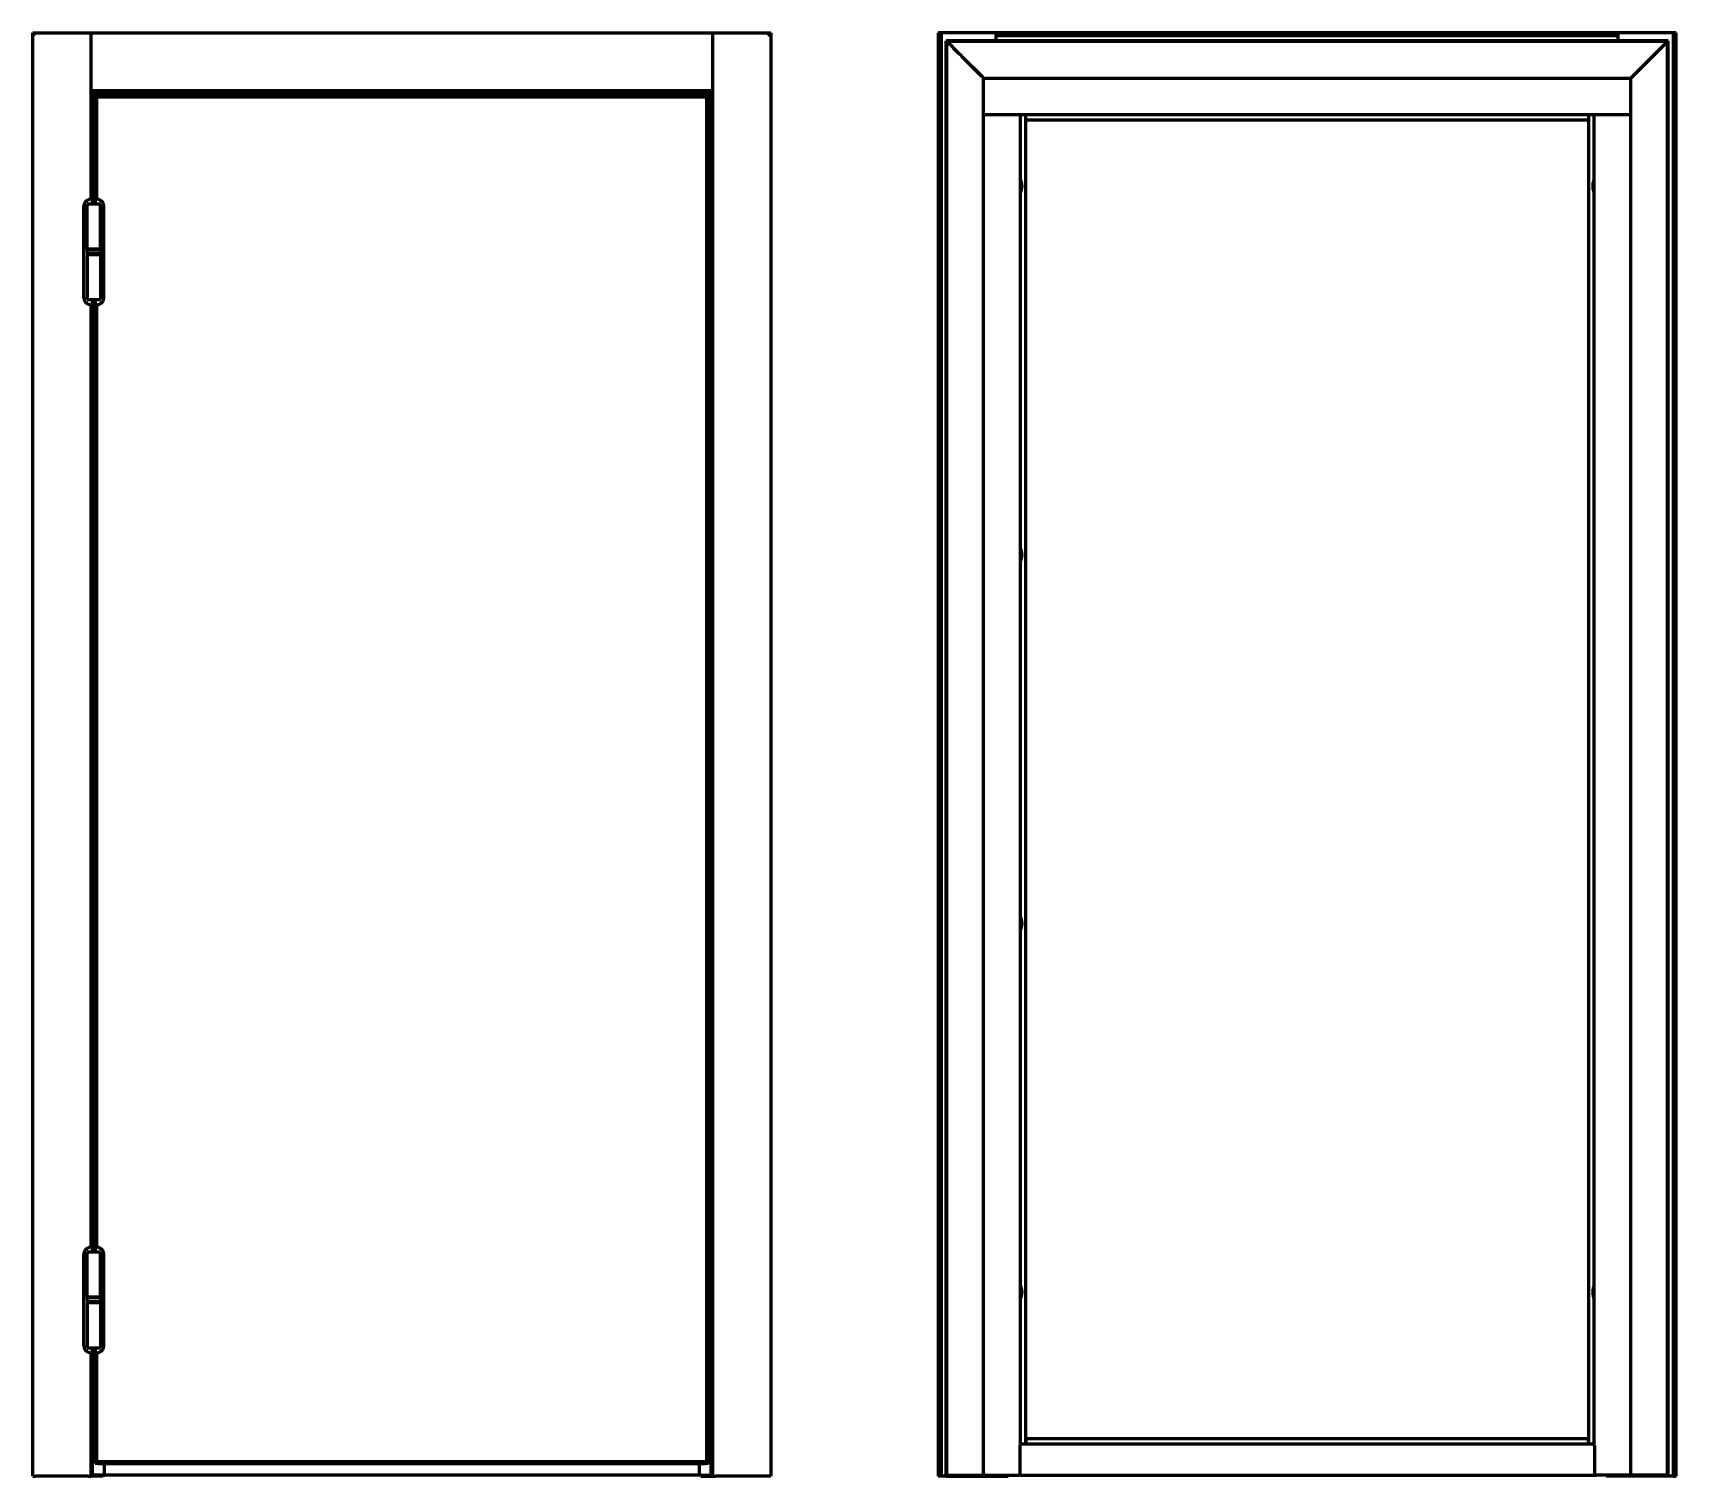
# Model space of a CAD drawing. Header units: millimetres. Extents: x 0 to 2412, y 0 to 2118.
import ezdxf

# ---------------------------------------------------------------- set-up
doc = ezdxf.new("R2010")
doc.units = ezdxf.units.MM
doc.linetypes.add('K5LT_BASIC', pattern=[0])
doc.layers.add('Системный слой', color=7, linetype='Continuous')

msp = doc.modelspace()

# ---------------------------------------------------------------- linework, layer by layer
at = {"layer": 'Системный слой', "color": 150, "linetype": 'K5LT_BASIC', "lineweight": 60, "true_color": 0x0080ff}
for p, q in [((0, 2118), (1083, 2118)), ((4, 2114), (0, 2118)), ((0, 0), (0, 2118)), ((4, 2114), (0, 2118)), ((0, 2118), (1083, 2118)), ((4, 2114), (0, 2118)), ((0, 0), (0, 2118)), ((4, 2114), (0, 2118)), ((85, 2118), (85, 1874)), ((998, 0), (998, 2118)), ((1079, 2114), (1083, 2118)), ((1079, 2114), (1083, 2118)), ((1079, 2114), (1083, 2118)), ((1079, 2114), (1083, 2118)), ((1083, 2118), (1083, 0)), ((1083, 2118), (1083, 0)), ((1329, 2118), (1329, 0)), ((1329, 2118), (1329, 0)), ((2412, 2118), (1329, 2118)), ((2412, 2118), (1329, 2118)), ((1333, 2118), (1333, 0)), ((1333, 2108), (1333, 0)), ((1341.7, 2105.3), (1340.5, 2106.5)), ((1340.5, 1.5), (1340.5, 2106.5)), ((1341.7, 2105.3), (1340.5, 2106.5)), ((1341.7, 2105.3), (1340.5, 2106.5)), ((1340.5, 1.5), (1340.5, 2106.5)), ((1341.7, 2105.3), (1340.5, 2106.5)), ((2400.5, 2106.5), (1340.5, 2106.5)), ((1341.7, 2105.3), (1340.5, 2106.5)), ((1341.7, 2105.3), (1340.5, 2106.5)), ((2400.5, 2106.5), (1340.5, 2106.5)), ((1341.7, 2105.3), (1340.5, 2106.5)), ((1341.7, 2105.3), (1340.5, 2106.5)), ((2345.5, 2106.5), (1340.5, 2106.5)), ((2345.5, 2106.5), (1340.5, 2106.5)), ((1343.5, 2103.5), (1341.7, 2105.3)), ((1341.7, 1.5), (1341.7, 2105.3)), ((1343.5, 2103.5), (1341.7, 2105.3)), ((1343.5, 2103.5), (1341.7, 2105.3)), ((1341.7, 1.5), (1341.7, 2105.3)), ((1343.5, 2103.5), (1341.7, 2105.3)), ((2399.3, 2105.3), (1341.7, 2105.3)), ((2399.3, 2105.3), (1341.7, 2105.3)), ((2345.5, 2105.3), (1341.7, 2105.3)), ((2345.5, 2105.3), (1341.7, 2105.3)), ((1349.7, 2097.3), (1343.5, 2103.5)), ((1349.7, 2097.3), (1343.5, 2103.5)), ((1349.7, 2097.3), (1343.5, 2103.5)), ((1349.7, 2097.3), (1343.5, 2103.5)), ((1414, 2106.5), (1414, 2118)), ((1414, 2114), (2327, 2114)), ((2327, 2106.5), (2327, 2118)), ((2391.3, 2097.3), (2400.5, 2106.5)), ((2391.3, 2097.3), (2397.5, 2103.5)), ((2397.5, 2103.5), (2391.3, 2097.3)), ((2391.3, 2097.3), (2397.5, 2103.5)), ((2391.3, 2097.3), (2397.5, 2103.5)), ((2397.5, 2103.5), (2391.3, 2097.3)), ((2399.3, 1.5), (2399.3, 2105.3)), ((2399.3, 1.5), (2399.3, 2105.3)), ((2399.3, 1.5), (2399.3, 2105.3)), ((2399.3, 1.5), (2399.3, 2105.3)), ((2400.5, 1.5), (2400.5, 2106.5)), ((2400.5, 1.5), (2400.5, 2106.5)), ((2400.5, 1.5), (2400.5, 2106.5)), ((2400.5, 1.5), (2400.5, 2106.5)), ((2408, 0), (2408, 2118)), ((2408, 0), (2408, 2108)), ((2412, 0), (2412, 2118)), ((2412, 0), (2412, 2118)), ((1351.4, 2095.6), (1349.7, 2097.3)), ((1351.4, 2095.6), (1349.7, 2097.3)), ((1351.4, 2095.6), (1349.7, 2097.3)), ((1351.4, 2095.6), (1349.7, 2097.3)), ((1357.6, 2089.4), (1351.4, 2095.6)), ((1357.6, 2089.4), (1351.4, 2095.6)), ((1357.6, 2089.4), (1351.4, 2095.6)), ((1357.6, 2089.4), (1351.4, 2095.6)), ((1359.3, 2087.7), (1357.6, 2089.4)), ((1359.3, 2087.7), (1357.6, 2089.4)), ((1359.3, 2087.7), (1357.6, 2089.4)), ((1359.3, 2087.7), (1357.6, 2089.4)), ((1363.3, 2083.7), (1359.3, 2087.7)), ((1363.3, 2083.7), (1359.3, 2087.7)), ((1363.3, 2083.7), (1359.3, 2087.7)), ((1363.3, 2083.7), (1359.3, 2087.7)), ((1364.1, 2082.9), (1363.3, 2083.7)), ((1364.1, 2082.9), (1363.3, 2083.7)), ((1364.1, 2082.9), (1363.3, 2083.7)), ((1364.1, 2082.9), (1363.3, 2083.7)), ((1392.9, 2054.1), (1364.1, 2082.9)), ((1392.9, 2054.1), (1364.1, 2082.9)), ((1392.9, 2054.1), (1364.1, 2082.9)), ((1393.7, 2053.3), (1364.1, 2082.9)), ((2345.5, 2051.5), (2376.9, 2082.9)), ((2348.1, 2054.1), (2376.9, 2082.9)), ((2348.1, 2054.1), (2376.9, 2082.9)), ((2348.1, 2054.1), (2376.9, 2082.9)), ((2348.1, 2054.1), (2376.9, 2082.9)), ((2348.1, 2054.1), (2376.9, 2082.9)), ((2376.9, 2082.9), (2377.7, 2083.7)), ((2376.9, 2082.9), (2377.7, 2083.7)), ((2376.9, 2082.9), (2377.7, 2083.7)), ((2376.9, 2082.9), (2377.7, 2083.7)), ((2376.9, 2082.9), (2377.7, 2083.7)), ((2376.9, 2082.9), (2377.7, 2083.7)), ((2377.7, 2083.7), (2381.7, 2087.7)), ((2381.7, 2087.7), (2377.7, 2083.7)), ((2377.7, 2083.7), (2381.7, 2087.7)), ((2377.7, 2083.7), (2381.7, 2087.7)), ((2381.7, 2087.7), (2377.7, 2083.7)), ((2377.7, 2083.7), (2381.7, 2087.7)), ((2381.7, 2087.7), (2383.4, 2089.4)), ((2381.7, 2087.7), (2383.4, 2089.4)), ((2381.7, 2087.7), (2383.4, 2089.4)), ((2381.7, 2087.7), (2383.4, 2089.4)), ((2381.7, 2087.7), (2383.4, 2089.4)), ((2381.7, 2087.7), (2383.4, 2089.4)), ((2383.4, 2089.4), (2389.6, 2095.6)), ((2383.4, 2089.4), (2389.6, 2095.6)), ((2383.4, 2089.4), (2389.6, 2095.6)), ((2383.4, 2089.4), (2389.6, 2095.6)), ((2383.4, 2089.4), (2389.6, 2095.6)), ((2383.4, 2089.4), (2389.6, 2095.6)), ((2389.6, 2095.6), (2391.3, 2097.3)), ((2389.6, 2095.6), (2391.3, 2097.3)), ((2389.6, 2095.6), (2391.3, 2097.3)), ((2389.6, 2095.6), (2391.3, 2097.3)), ((2389.6, 2095.6), (2391.3, 2097.3)), ((2389.6, 2095.6), (2391.3, 2097.3)), ((1393.7, 2053.3), (1392.9, 2054.1)), ((1393.7, 2053.3), (1392.9, 2054.1)), ((1393.7, 2053.3), (1392.9, 2054.1)), ((1393.7, 2053.3), (1392.9, 2054.1)), ((1395.5, 2051.5), (1393.7, 2053.3)), ((1395.5, 2051.5), (1393.7, 2053.3)), ((1395.5, 2051.5), (1393.7, 2053.3)), ((1395.5, 2051.5), (1393.7, 2053.3)), ((1395.5, 1.5), (1395.5, 2051.5)), ((1395.5, 1.5), (1395.5, 2051.5)), ((1395.5, 2051.5), (2345.5, 2051.5)), ((2345.5, 1.5), (2345.5, 2051.5)), ((2345.5, 1.5), (2345.5, 2051.5)), ((2345.5, 1.5), (2345.5, 2051.5)), ((2345.5, 1.5), (2345.5, 2051.5)), ((85, 2033), (85, 1874)), ((998, 2033), (85, 2033)), ((995.5, 2030.5), (87.5, 2030.5)), ((88.8, 2029.2), (87.5, 2030.5)), ((87.5, 1866.5), (87.5, 2030.5)), ((88.8, 2029.2), (87.5, 2030.5)), ((995.5, 2030.5), (87.5, 2030.5)), ((88.8, 2029.2), (87.5, 2030.5)), ((87.5, 1866.5), (87.5, 2030.5)), ((88.8, 2029.2), (87.5, 2030.5)), ((91.5, 2026.5), (88.8, 2029.2)), ((91.5, 2026.5), (88.8, 2029.2)), ((91.5, 2026.5), (88.8, 2029.2)), ((91.5, 2026.5), (88.8, 2029.2)), ((91.5, 2026.5), (91.5, 1866.5)), ((91.5, 2026.5), (96, 2026.5)), ((91.5, 2026.5), (91.5, 1866.5)), ((91.5, 2026.5), (96, 2026.5)), ((96.1, 2026.5), (96, 2026.5)), ((96.1, 2026.5), (96, 2026.5)), ((986.9, 2026.5), (96.1, 2026.5)), ((986.9, 2026.5), (96.1, 2026.5)), ((987, 2026.5), (986.9, 2026.5)), ((987, 2026.5), (986.9, 2026.5)), ((987, 2026.5), (991.5, 2026.5)), ((987, 2026.5), (991.5, 2026.5)), ((991.5, 2026.5), (994.2, 2029.2)), ((994.2, 2029.2), (991.5, 2026.5)), ((991.5, 2026.5), (994.2, 2029.2)), ((991.5, 2026.5), (994.2, 2029.2)), ((994.2, 2029.2), (991.5, 2026.5)), ((991.5, 2026.5), (994.2, 2029.2)), ((991.5, 18.5), (991.5, 2026.5)), ((991.5, 18.5), (991.5, 2026.5)), ((994.2, 2029.2), (995.5, 2030.5)), ((994.2, 2029.2), (995.5, 2030.5)), ((994.2, 2029.2), (995.5, 2030.5)), ((994.2, 2029.2), (995.5, 2030.5)), ((994.2, 2029.2), (995.5, 2030.5)), ((994.2, 2029.2), (995.5, 2030.5)), ((995.5, 1.5), (995.5, 2030.5)), ((995.5, 1.5), (995.5, 2030.5)), ((995.5, 1.5), (995.5, 2030.5)), ((995.5, 1.5), (995.5, 2030.5)), ((998, 0), (998, 2033)), ((2345.5, 1997.5), (1395.5, 1997.5)), ((2291.5, 1997.5), (1449.5, 1997.5)), ((1449.5, 47.5), (1449.5, 1997.5)), ((1449.5, 47.5), (1449.5, 1997.5)), ((1457, 1997.5), (1457, 47.5)), ((1457, 1997.5), (1457, 47.5)), ((1457.5, 1991.5), (1457.5, 1997.5)), ((1457.5, 1991.5), (1457.5, 1997.5)), ((1457.5, 1991.5), (1457.5, 1990.2)), ((1457.5, 1991.5), (1457.5, 1990.2)), ((1457.5, 1990.2), (2283.5, 1990.2)), ((1457.5, 1990.2), (2283.5, 1990.2)), ((2283.5, 1997.5), (2283.5, 1991.5)), ((2283.5, 1997.5), (2283.5, 1991.5)), ((2283.5, 1990.2), (2283.5, 1991.5)), ((2283.5, 1990.2), (2283.5, 1991.5)), ((2284, 47.5), (2284, 1997.5)), ((2284, 47.5), (2284, 1997.5)), ((2291.5, 47.5), (2291.5, 1997.5)), ((2291.5, 47.5), (2291.5, 1997.5)), ((2291.5, 47.5), (2291.5, 1997.5)), ((2291.5, 47.5), (2291.5, 1997.5)), ((1449.5, 1902.7), (1449.5, 1894.4)), ((1449.5, 1902.7), (1449.5, 1894.4)), ((1449.5, 1894.4), (1449.5, 1883.2)), ((1449.5, 1894.4), (1449.5, 1883.2)), ((1451.5, 1894), (1451.5, 1892)), ((1451.5, 1894), (1451.5, 1892)), ((2289.5, 1894), (2289.5, 1892)), ((2289.5, 1894), (2289.5, 1892)), ((2291.5, 1883.2), (2291.5, 1902.7)), ((2291.5, 1883.2), (2291.5, 1902.7)), ((75, 1729), (75, 1864)), ((75, 1729), (75, 1864)), ((79.5, 1800.5), (79.5, 1866.5)), ((99.4, 1866.5), (79.5, 1866.5)), ((79.5, 1800.5), (79.5, 1866.5)), ((99.4, 1866.5), (79.5, 1866.5)), ((99.4, 1800.5), (99.4, 1866.5)), ((99.4, 1800.5), (99.4, 1866.5)), ((104, 1729), (104, 1864)), ((80, 1800.5), (79.5, 1800)), ((99.4, 1800.5), (79.5, 1800.5)), ((80, 1800.5), (79.5, 1800)), ((99.4, 1800.5), (79.5, 1800.5)), ((79.5, 1800), (79.5, 1794.5)), ((79.5, 1800), (84.8, 1800)), ((79.5, 1800), (79.5, 1794.5)), ((79.5, 1800), (84.8, 1800)), ((79.5, 1794.5), (80, 1793)), ((79.5, 1794.5), (84.8, 1794.5)), ((79.5, 1794.5), (80, 1793)), ((79.5, 1794.5), (84.8, 1794.5)), ((79.6, 1792.5), (79.6, 1726.5)), ((99.5, 1792.5), (79.6, 1792.5)), ((79.6, 1792.5), (79.6, 1726.5)), ((99.5, 1792.5), (79.6, 1792.5)), ((80, 1793), (85, 1793)), ((80, 1793), (85, 1793)), ((80.5, 1793), (80.5, 1792.5)), ((80.5, 1793), (80.5, 1792.5)), ((84.8, 1800), (99.5, 1800)), ((84.8, 1800), (99.5, 1800)), ((84.8, 1794.5), (99.5, 1794.5)), ((84.8, 1794.5), (99.5, 1794.5)), ((85, 1793), (99, 1793)), ((85, 1793), (99, 1793)), ((98.5, 1793), (98.5, 1792.5)), ((98.5, 1793), (98.5, 1792.5)), ((99, 1800.5), (99.5, 1800)), ((99, 1800.5), (99.5, 1800)), ((99.5, 1794.5), (99, 1793)), ((99.5, 1794.5), (99, 1793)), ((99.5, 1800), (99.5, 1794.5)), ((99.5, 1800), (99.5, 1794.5)), ((99.5, 1792.5), (99.5, 1726.5)), ((99.5, 1792.5), (99.5, 1726.5)), ((79.6, 1726.5), (99.5, 1726.5)), ((79.6, 1726.5), (99.5, 1726.5)), ((85, 1719), (85, 1716.5)), ((85, 1719), (85, 1716.5)), ((85, 1716.5), (85, 336)), ((85, 1716.5), (85, 336)), ((87.5, 1716.5), (87.5, 1726.5)), ((87.5, 1716.5), (87.5, 1726.5)), ((87.5, 328.5), (87.5, 1716.5)), ((87.5, 328.5), (87.5, 1716.5)), ((91.5, 1726.5), (91.5, 1716.5)), ((91.5, 1726.5), (91.5, 1716.5)), ((91.5, 1716.5), (91.5, 328.5)), ((91.5, 1716.5), (91.5, 328.5)), ((1449.5, 1361.7), (1449.5, 1353.4)), ((1449.5, 1361.7), (1449.5, 1353.4)), ((1449.5, 1353.4), (1449.5, 1342.2)), ((1449.5, 1353.4), (1449.5, 1342.2)), ((1451.5, 1353), (1451.5, 1351)), ((1451.5, 1353), (1451.5, 1351)), ((1449.5, 820.7), (1449.5, 812.4)), ((1449.5, 820.7), (1449.5, 812.4)), ((1449.5, 812.4), (1449.5, 801.2)), ((1449.5, 812.4), (1449.5, 801.2)), ((1451.5, 812), (1451.5, 810)), ((1451.5, 812), (1451.5, 810)), ((75, 191), (75, 326)), ((75, 191), (75, 326)), ((79.5, 262.5), (79.5, 328.5)), ((99.4, 328.5), (79.5, 328.5)), ((79.5, 262.5), (79.5, 328.5)), ((99.4, 328.5), (79.5, 328.5)), ((99.4, 262.5), (99.4, 328.5)), ((99.4, 262.5), (99.4, 328.5)), ((104, 191), (104, 326)), ((104, 191), (104, 326)), ((104, 191), (104, 326)), ((1449.5, 279.7), (1449.5, 271.4)), ((1449.5, 279.7), (1449.5, 271.4)), ((1449.5, 271.4), (1449.5, 260.2)), ((1449.5, 271.4), (1449.5, 260.2)), ((1451.5, 271), (1451.5, 269)), ((1451.5, 271), (1451.5, 269)), ((2289.5, 271), (2289.5, 269)), ((2289.5, 271), (2289.5, 269)), ((2291.5, 260.2), (2291.5, 279.7)), ((2291.5, 260.2), (2291.5, 279.7)), ((99.4, 262.5), (79.5, 262.5)), ((80, 262.5), (79.5, 262)), ((99.4, 262.5), (79.5, 262.5)), ((80, 262.5), (79.5, 262)), ((79.5, 262), (79.5, 256.5)), ((79.5, 262), (84.8, 262)), ((79.5, 262), (79.5, 256.5)), ((79.5, 262), (84.8, 262)), ((79.5, 256.5), (80, 255)), ((79.5, 256.5), (84.8, 256.5)), ((79.5, 256.5), (80, 255)), ((79.5, 256.5), (84.8, 256.5)), ((79.6, 254.5), (79.6, 188.5)), ((99.5, 254.5), (79.6, 254.5)), ((79.6, 254.5), (79.6, 188.5)), ((99.5, 254.5), (79.6, 254.5)), ((80, 255), (85, 255)), ((80, 255), (85, 255)), ((80.5, 255), (80.5, 254.5)), ((80.5, 255), (80.5, 254.5)), ((84.8, 262), (99.5, 262)), ((84.8, 262), (99.5, 262)), ((84.8, 256.5), (99.5, 256.5)), ((84.8, 256.5), (99.5, 256.5)), ((85, 255), (99, 255)), ((85, 255), (99, 255)), ((98.5, 255), (98.5, 254.5)), ((98.5, 255), (98.5, 254.5)), ((99, 262.5), (99.5, 262)), ((99, 262.5), (99.5, 262)), ((99.5, 256.5), (99, 255)), ((99.5, 256.5), (99, 255)), ((99.5, 262), (99.5, 256.5)), ((99.5, 262), (99.5, 256.5)), ((99.5, 254.5), (99.5, 188.5)), ((99.5, 254.5), (99.5, 194.5)), ((79.6, 188.5), (99.5, 188.5)), ((79.6, 188.5), (99.5, 188.5)), ((85, 181), (85, 0)), ((85, 181), (85, 0)), ((87.5, 1.5), (87.5, 188.5)), ((87.5, 1.5), (87.5, 188.5)), ((91.5, 188.5), (91.5, 18.5)), ((91.5, 188.5), (91.5, 18.5)), ((2283.5, 54.5), (1457.5, 54.5)), ((1457.5, 53.2), (1457.5, 54.5)), ((2283.5, 54.5), (1457.5, 54.5)), ((1457.5, 53.2), (1457.5, 54.5)), ((1457.5, 53.2), (1457.5, 47.5)), ((1457.5, 53.2), (1457.5, 47.5)), ((2283.5, 53.2), (2283.5, 54.5)), ((2283.5, 53.2), (2283.5, 54.5)), ((2283.5, 47.5), (2283.5, 53.2)), ((2283.5, 47.5), (2283.5, 53.2)), ((1449, 44.5), (1449, 46.3)), ((1449, 44.5), (1449, 46.3)), ((1449, 1.5), (1449, 44.5)), ((1449, 1.5), (1449, 44.5)), ((1449.5, 47.5), (2291.5, 47.5)), ((1449.5, 47.5), (2291.5, 47.5)), ((2292, 44.5), (2292, 46.3)), ((2292, 44.5), (2292, 46.3)), ((2292, 44.5), (2292, 1.5)), ((2292, 44.5), (2292, 1.5)), ((0, 0), (4, 0)), ((0, 0), (4, 0)), ((85, 1.5), (87.5, 1.5)), ((87.5, 1.5), (85, 1.5)), ((85, 1.5), (87.5, 1.5)), ((87.5, 1.5), (85, 1.5)), ((87.5, 0), (87.5, 1.5)), ((89, 1.5), (87.5, 1.5)), ((87.5, 0), (87.5, 1.5)), ((89, 1.5), (87.5, 1.5)), ((102, 1.5), (89, 1.5)), ((99.5, 1.5), (89, 1.5)), ((102, 1.5), (89, 1.5)), ((99.5, 1.5), (89, 1.5)), ((96, 18.5), (91.5, 18.5)), ((96, 18.5), (91.5, 18.5)), ((96, 18.5), (96.1, 18.5)), ((96, 18.5), (96.1, 18.5)), ((96.1, 18.5), (986.9, 18.5)), ((96.1, 18.5), (986.9, 18.5)), ((102, 1.5), (105, 1.5)), ((102, 1.5), (105, 1.5)), ((102.5, 0), (102.5, 1.5)), ((102.5, 0), (102.5, 1.5)), ((105, 1.5), (105, 18.5)), ((105, 1.5), (105, 18.5)), ((978, 1.5), (105, 1.5)), ((978, 1.5), (105, 1.5)), ((978, 18.5), (978, 1.5)), ((978, 18.5), (978, 1.5)), ((981, 1.5), (978, 1.5)), ((981, 1.5), (978, 1.5)), ((981, 1.5), (978, 1.5)), ((981, 1.5), (978, 1.5)), ((980.5, 1.5), (980.5, 0)), ((980.5, 1.5), (980.5, 0)), ((981, 1.5), (994, 1.5)), ((981, 1.5), (994, 1.5)), ((981, 1.5), (994, 1.5)), ((981, 1.5), (994, 1.5)), ((983.5, 1.5), (994, 1.5)), ((983.5, 1.5), (994, 1.5)), ((986.9, 18.5), (987, 18.5)), ((986.9, 18.5), (987, 18.5)), ((991.5, 18.5), (987, 18.5)), ((991.5, 18.5), (987, 18.5)), ((994, 1.5), (995.5, 1.5)), ((994, 1.5), (995.5, 1.5)), ((998, 1.5), (995.5, 1.5)), ((995.5, 1.5), (995.5, 0)), ((995.5, 1.5), (998, 1.5)), ((998, 1.5), (995.5, 1.5)), ((998, 1.5), (995.5, 1.5)), ((995.5, 1.5), (995.5, 0)), ((995.5, 1.5), (998, 1.5)), ((998, 1.5), (995.5, 1.5)), ((1340.5, 1.5), (1341.7, 1.5)), ((1340.5, 0), (1340.5, 1.5)), ((1340.5, 1.5), (1393.5, 1.5)), ((1340.5, 1.5), (1341.7, 1.5)), ((1340.5, 0), (1340.5, 1.5)), ((1340.5, 1.5), (1393.5, 1.5)), ((1393.5, 1.5), (1395.5, 1.5)), ((1393.5, 1.5), (1395.5, 1.5)), ((1398.5, 1.5), (1395.5, 1.5)), ((1395.5, 0), (1395.5, 1.5)), ((1398.5, 1.5), (1395.5, 1.5)), ((1395.5, 0), (1395.5, 1.5)), ((1398.5, 1.5), (1446.5, 1.5)), ((1398.5, 1.5), (1446.5, 1.5)), ((1431.5, 0), (1431.5, 1.5)), ((1431.5, 0), (1431.5, 1.5)), ((1449, 1.5), (1446.5, 1.5)), ((1449, 1.5), (1446.5, 1.5)), ((1449, 1.5), (2292, 1.5)), ((1449, 1.5), (2292, 1.5)), ((2292, 1.5), (2294.5, 1.5)), ((2292, 1.5), (2294.5, 1.5)), ((2292, 1.5), (2294.5, 1.5)), ((2292, 1.5), (2294.5, 1.5)), ((2342.5, 1.5), (2294.5, 1.5)), ((2342.5, 1.5), (2294.5, 1.5)), ((2342.5, 1.5), (2294.5, 1.5)), ((2342.5, 1.5), (2294.5, 1.5)), ((2309.5, 1.5), (2309.5, 0)), ((2309.5, 1.5), (2309.5, 0)), ((2342.5, 1.5), (2345.5, 1.5)), ((2342.5, 1.5), (2345.5, 1.5)), ((2342.5, 1.5), (2345.5, 1.5)), ((2342.5, 1.5), (2345.5, 1.5)), ((2345.5, 1.5), (2345.5, 0)), ((2347.5, 1.5), (2345.5, 1.5)), ((2345.5, 1.5), (2345.5, 0)), ((2347.5, 1.5), (2345.5, 1.5)), ((2400.5, 1.5), (2347.5, 1.5)), ((2400.5, 1.5), (2347.5, 1.5)), ((2400.5, 1.5), (2399.3, 1.5)), ((2400.5, 1.5), (2399.3, 1.5)), ((2400.5, 1.5), (2399.3, 1.5)), ((2400.5, 1.5), (2399.3, 1.5)), ((2400.5, 1.5), (2400.5, 0)), ((2400.5, 1.5), (2400.5, 0)), ((81, 0), (4, 0)), ((81, 0), (4, 0)), ((81, 0), (85, 0)), ((81, 0), (85, 0)), ((87.5, 0), (85, 0)), ((87.5, 0), (85, 0)), ((89, 0), (87.5, 0)), ((89, 0), (87.5, 0)), ((99.5, 0), (89, 0)), ((99.5, 0), (89, 0)), ((102.5, 0), (99.5, 0)), ((102.5, 0), (99.5, 0)), ((980.5, 0), (983.5, 0)), ((980.5, 0), (983.5, 0)), ((983.5, 0), (994, 0)), ((983.5, 0), (994, 0)), ((994, 0), (995.5, 0)), ((994, 0), (995.5, 0)), ((995.5, 0), (998, 0)), ((995.5, 0), (998, 0)), ((998, 0), (1002, 0)), ((998, 0), (1002, 0)), ((1079, 0), (1002, 0)), ((1083, 0), (1002, 0)), ((1333, 0), (1329, 0)), ((1333, 0), (1329, 0)), ((1340.5, 0), (1333, 0)), ((1340.5, 0), (1333, 0)), ((1340.5, 0), (1393.5, 0)), ((1340.5, 0), (1393.5, 0)), ((1393.5, 0), (1395.5, 0)), ((1393.5, 0), (1395.5, 0)), ((1395.5, 0), (1398.5, 0)), ((1395.5, 0), (1398.5, 0)), ((1398.5, 0), (1428.5, 0)), ((1398.5, 0), (1428.5, 0)), ((1428.5, 0), (1431.5, 0)), ((1428.5, 0), (1431.5, 0)), ((2312.5, 0), (2309.5, 0)), ((2312.5, 0), (2309.5, 0)), ((2342.5, 0), (2312.5, 0)), ((2342.5, 0), (2312.5, 0)), ((2345.5, 0), (2342.5, 0)), ((2345.5, 0), (2342.5, 0)), ((2347.5, 0), (2345.5, 0)), ((2347.5, 0), (2345.5, 0)), ((2400.5, 0), (2347.5, 0)), ((2400.5, 0), (2347.5, 0)), ((2408, 0), (2400.5, 0)), ((2408, 0), (2400.5, 0)), ((2408, 0), (2412, 0)), ((2408, 0), (2412, 0))]:
    msp.add_line(p, q, dxfattribs=at)
for points in [[(998, 2033), (85, 2033)], [(94, 1874), (94, 2024), (989, 2024), (989, 21), (94, 21), (94, 181)], [(94, 336), (94, 1719)]]:
    msp.add_lwpolyline(points, dxfattribs=at)
for centre, radius, start, end in [((1431.5, 1894), 20, 0, 26.0002), ((1431.5, 1894), 20, 0, 26.0002), ((1431.5, 1892), 20, 333.9998, 0), ((1431.5, 1892), 20, 333.9998, 0), ((2309.5, 1894), 20, 153.9998, 180), ((2309.5, 1894), 20, 153.9998, 180), ((2309.5, 1892), 20, 180, 206.0002), ((2309.5, 1892), 20, 180, 206.0002), ((85, 1864), 10, 113.5782, 180), ((85, 1864), 10, 113.5782, 180), ((85, 1864), 10, 90, 113.5782), ((85, 1864), 10, 90, 113.5782), ((94, 1864), 10, 66.4218, 90), ((94, 1864), 10, 66.4218, 90), ((94, 1864), 10, 0, 66.4218), ((94, 1864), 10, 0, 66.4218), ((85, 1729), 10, 180, 246.4218), ((85, 1729), 10, 180, 246.4218), ((85, 1729), 10, 246.4218, 270), ((85, 1729), 10, 246.4218, 270), ((94, 1729), 10, 270, 293.5782), ((94, 1729), 10, 270, 293.5782), ((94, 1729), 10, 293.5782, 0), ((94, 1729), 10, 293.5782, 0), ((1431.5, 1353), 20, 0, 26.0002), ((1431.5, 1353), 20, 0, 26.0002), ((1431.5, 1351), 20, 333.9998, 0), ((1431.5, 1351), 20, 333.9998, 0), ((1431.5, 812), 20, 0, 26.0002), ((1431.5, 812), 20, 0, 26.0002), ((1431.5, 810), 20, 333.9998, 0), ((1431.5, 810), 20, 333.9998, 0), ((85, 326), 10, 113.5782, 180), ((85, 326), 10, 113.5782, 180), ((85, 326), 10, 90, 113.5782), ((85, 326), 10, 90, 113.5782), ((94, 326), 10, 66.4218, 90), ((94, 326), 10, 0, 66.4218), ((94, 326), 10, 0, 66.4218), ((1431.5, 271), 20, 0, 26.0002), ((1431.5, 271), 20, 0, 26.0002), ((1431.5, 269), 20, 333.9998, 0), ((1431.5, 269), 20, 333.9998, 0), ((2309.5, 271), 20, 153.9998, 180), ((2309.5, 271), 20, 153.9998, 180), ((2309.5, 269), 20, 180, 206.0002), ((2309.5, 269), 20, 180, 206.0002), ((85, 191), 10, 180, 246.4218), ((85, 191), 10, 180, 246.4218), ((85, 191), 10, 246.4218, 270), ((85, 191), 10, 246.4218, 270), ((94, 191), 10, 270, 293.5782), ((94, 191), 10, 270, 293.5782), ((94, 191), 10, 293.5782, 0), ((94, 191), 10, 293.5782, 0)]:
    msp.add_arc(centre, radius, start, end, dxfattribs=at)

doc.saveas('drawing.dxf')
